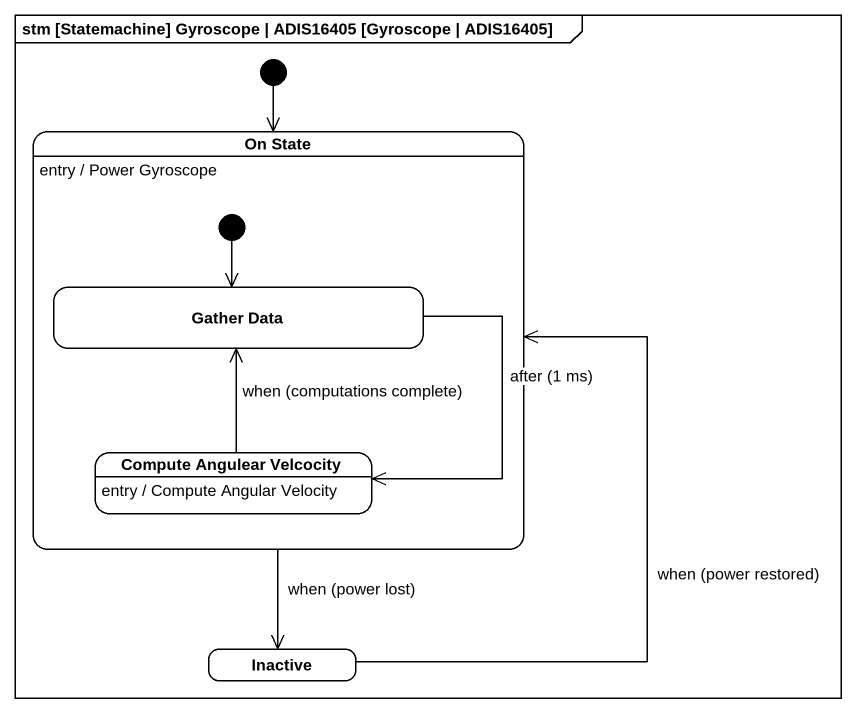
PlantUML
@startuml
mainframe stm [Statemachine] Gyroscope | ADIS16405 [Gyroscope | ADIS16405]
hide empty description
state "On State" as On_State {
  state "Gather Data" as Gather_Data
  state "Compute Angulear Velcocity" as Compute_Angulear_Velcocity
  Compute_Angulear_Velcocity : entry / Compute Angular Velocity
  [*] --> Gather_Data
}
On_State : entry / Power Gyroscope
state Inactive
[*] --> On_State
On_State --> Inactive : when (power lost)
Gather_Data --> Compute_Angulear_Velcocity : after (1 ms)
Compute_Angulear_Velcocity -up-> Gather_Data : when (computations complete)
Inactive -up-> On_State : when (power restored)
@enduml
